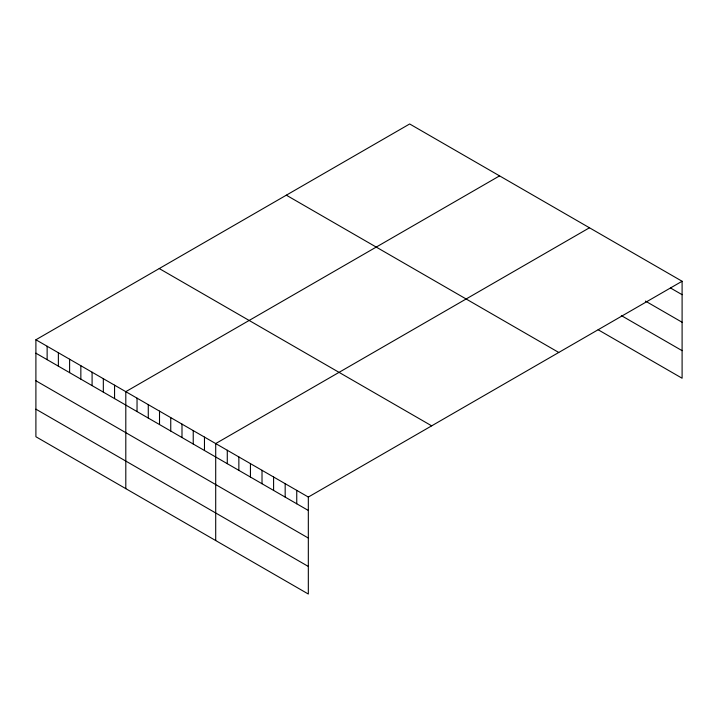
<?xml version="1.0" encoding="UTF-8"?>
<svg xmlns="http://www.w3.org/2000/svg" width="718" height="718" viewBox="0 0 718 718"><rect width="100%" height="100%" fill="white"/><g stroke="black" fill="none" stroke-linecap="round" stroke-linejoin="round"><path stroke-width="1.08" d="M682.1 281.259L308.327 497.053L308.327 594.028L35.9 436.741L35.9 339.767L409.673 123.972L682.1 281.259L682.1 378.233L598.157 329.768M499.575 175.874L125.803 391.669L125.803 488.644M589.469 227.777L215.705 443.571L215.705 540.555M670.522 287.999L682.1 294.685M645.437 301.084L682.1 322.256M621.312 315.57L682.1 350.662M286.329 195.179L558.757 352.466M159.243 268.55L431.671 425.837M35.9 339.767L308.327 497.053M35.9 353.184L308.327 510.471M35.9 380.764L308.327 538.051M35.9 409.17L308.327 566.457M296.749 490.367L296.749 503.794M285.172 483.681L285.172 497.107M273.594 476.994L273.594 490.421M262.016 470.308L262.016 483.735M250.438 463.631L250.438 477.048M238.861 456.944L238.861 470.371M227.283 450.258L227.283 463.684M204.468 437.082L204.468 450.509M193.232 430.594L193.232 444.02M181.995 424.105L181.995 437.531M170.749 417.625L170.749 431.042M159.513 411.136L159.513 424.553M148.276 404.647L148.276 418.064M137.039 398.158L137.039 411.585M114.566 385.18L114.566 398.607M103.329 378.691L103.329 392.118M92.092 372.202L92.092 385.629M80.847 365.713L80.847 379.14M69.61 359.224L69.61 372.651M58.373 352.744L58.373 366.162M47.137 346.255L47.137 359.673"/></g></svg>
